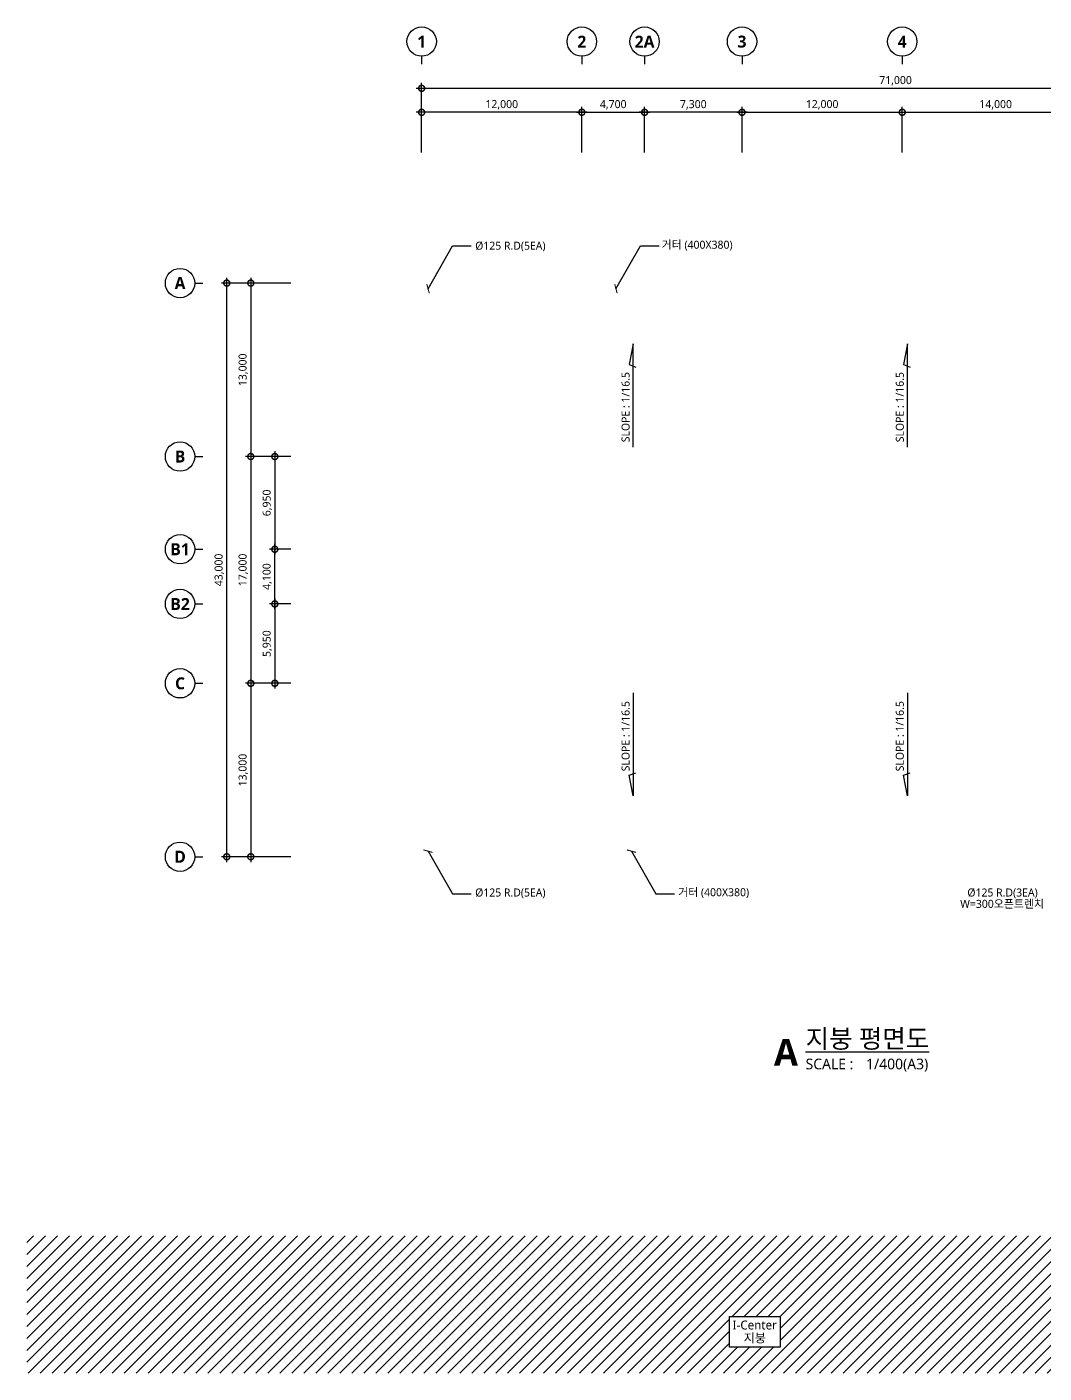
# Model space of a CAD drawing. Header units: millimetres. Extents: x -145104 to 501096, y 3876 to 113496.
# Drawn here: x 349126 to 425322, y 3876 to 104776 of the extents above; entities that cross this region are included whole.
import ezdxf
from ezdxf.enums import TextEntityAlignment as Align

# ---------------------------------------------------------------- set-up
doc = ezdxf.new("R2010")
doc.units = ezdxf.units.MM
doc.header["$LTSCALE"] = 200
doc.layers.get('DEFPOINTS').update_dxf_attribs({"color": 137})
for name, color, linetype in [('DIM', 7, 'Continuous'), ('HAT', 8, 'Continuous'), ('SYM', 6, 'Continuous'), ('SYM-BUB', 3, 'Continuous'), ('SYM-LEAD', 6, 'Continuous'), ('TEXT', 3, 'Continuous')]:
    doc.layers.add(name, color=color, linetype=linetype)
doc.styles.add('$0$스타일1', font='malgun.ttf')
doc.styles.add('맑은고딕B', font='malgunbd.ttf')
doc.styles.add('스타일1', font='malgun.ttf')
doc.dimstyles.new('CJA', dxfattribs={"dimscale": 300, "dimtxt": 2.7, "dimasz": 1, "dimexe": 2, "dimexo": 3, "dimgap": 1, "dimtad": 1, "dimdec": 0, "dimzin": 1, "dimdsep": 46, "dimlunit": 6, "dimtxsty": '$0$스타일1', "dimblk": 'CJDOT', "dimcen": 0.09, "dimdle": 1, "dimclrd": 256, "dimclre": 256, "dimclrt": 3, "dimadec": 0, "dimazin": 0, "dimtfac": 1, "dimtdec": 0, "dimtix": 1, "dimtmove": 2, "dimatfit": 3, "dimldrblk": 'CJDOT', "dimfxl": 1, "dimtolj": 1, "dimtzin": 1, "dimarcsym": 0})
doc.dimstyles.new('DIM-QD 1', dxfattribs={"dimtxt": 3, "dimasz": 1.5, "dimexe": 1, "dimexo": 0, "dimgap": 1, "dimtad": 1, "dimdec": 3, "dimdsep": 46, "dimlunit": 6, "dimtxsty": '$0$스타일1', "dimblk1": 'ARCHTICK', "dimblk2": 'ARCHTICK', "dimsah": 1, "dimcen": 0, "dimclrd": 256, "dimclre": 256, "dimclrt": 3, "dimazin": 2, "dimtfac": 1, "dimtdec": 3, "dimtix": 1, "dimtmove": 2, "dimatfit": 3, "dimldrblk": 'ARCHTICK', "dimfxl": 1, "dimtolj": 1, "dimtzin": 0, "dimarcsym": 0})

# ---------------------------------------------------------------- blocks, each defined once
blk = doc.blocks.new('_DotSmall')
at = {"color": 0, "linetype": 'ByBlock', "const_width": 0.5}
blk.add_lwpolyline([(-0.0625, 0, 1), (0.0625, 0, 1)], format="xyb", close=True, dxfattribs=at)
blk = doc.blocks.new('*D30')
at = {"layer": 'DEFPOINTS', "color": 0, "transparency": 16777216}
for p in [(364096, 85576), (369496, 85576), (369496, 42576)]:
    blk.add_point(p, dxfattribs=at)
at = {"layer": 'DIM', "color": 7, "lineweight": -2, "transparency": 16777216}
for p, q in [((364096, 42176), (364096, 85976)), ((368896, 85576), (363696, 85576)), ((368896, 42576), (363696, 42576))]:
    blk.add_line(p, q, dxfattribs=at)
at = {"layer": 'DIM', "color": 7, "lineweight": -2, "transparency": 16777216, "xscale": 900, "yscale": 900, "zscale": 900}
for p, rotation in [((364096, 85576), 90), ((364096, 42576), 270)]:
    blk.add_blockref('_DotSmall', p, dxfattribs=dict(at, rotation=rotation))
at = {"layer": 'DIM', "color": 3, "transparency": 16777216, "insert": (363536, 64076), "char_height": 600, "attachment_point": 5, "rotation": 90, "style": '$0$스타일1'}
blk.add_mtext('\\A1;43,000', dxfattribs=at)
blk = doc.blocks.new('CJDOT')
blk.add_line((-2, 0), (2, 0))
at = {"const_width": 0.5}
blk.add_lwpolyline([(-0.25, 0, 1), (0.25, 0, 1)], format="xyb", close=True, dxfattribs=at)
blk = doc.blocks.new('*D31')
at = {"layer": 'DEFPOINTS', "color": 0, "transparency": 16777216}
for p in [(369496, 85576), (365896, 72576), (369496, 72576)]:
    blk.add_point(p, dxfattribs=at)
at = {"layer": 'DIM', "color": 7, "lineweight": -2, "transparency": 16777216}
for p, q in [((365896, 85976), (365896, 72176)), ((368896, 85576), (365496, 85576)), ((368896, 72576), (365496, 72576))]:
    blk.add_line(p, q, dxfattribs=at)
at = {"layer": 'DIM', "color": 7, "lineweight": -2, "transparency": 16777216, "xscale": 900, "yscale": 900, "zscale": 900}
for p, rotation in [((365896, 85576), 90), ((365896, 72576), 270)]:
    blk.add_blockref('_DotSmall', p, dxfattribs=dict(at, rotation=rotation))
at = {"layer": 'DIM', "color": 3, "transparency": 16777216, "insert": (365334, 79076), "char_height": 600, "attachment_point": 5, "rotation": 90, "style": '$0$스타일1'}
blk.add_mtext('\\A1;13,000', dxfattribs=at)
blk = doc.blocks.new('*D32')
at = {"layer": 'DEFPOINTS', "color": 0, "transparency": 16777216}
for p in [(369496, 55576), (365896, 42576), (369496, 42576)]:
    blk.add_point(p, dxfattribs=at)
at = {"layer": 'DIM', "color": 7, "lineweight": -2, "transparency": 16777216}
for p, q in [((368896, 55576), (365496, 55576)), ((365896, 55976), (365896, 42176)), ((368896, 42576), (365496, 42576))]:
    blk.add_line(p, q, dxfattribs=at)
at = {"layer": 'DIM', "color": 7, "lineweight": -2, "transparency": 16777216, "xscale": 900, "yscale": 900, "zscale": 900}
for p, rotation in [((365896, 55576), 90), ((365896, 42576), 270)]:
    blk.add_blockref('_DotSmall', p, dxfattribs=dict(at, rotation=rotation))
at = {"layer": 'DIM', "color": 3, "transparency": 16777216, "insert": (365334, 49076), "char_height": 600, "attachment_point": 5, "rotation": 90, "style": '$0$스타일1'}
blk.add_mtext('\\A1;13,000', dxfattribs=at)
blk = doc.blocks.new('*D33')
at = {"layer": 'DEFPOINTS', "color": 0, "transparency": 16777216}
for p in [(449696, 100176), (378696, 94776), (449696, 94776)]:
    blk.add_point(p, dxfattribs=at)
at = {"layer": 'DIM', "color": 7, "lineweight": -2, "transparency": 16777216}
for p, q in [((378296, 100176), (450096, 100176)), ((378696, 95376), (378696, 100576)), ((449696, 95376), (449696, 100576))]:
    blk.add_line(p, q, dxfattribs=at)
at = {"layer": 'DIM', "color": 7, "lineweight": -2, "transparency": 16777216, "xscale": 900, "yscale": 900, "zscale": 900, "rotation": 180}
blk.add_blockref('_DotSmall', (378696, 100176), dxfattribs=at)
at = {"layer": 'DIM', "color": 7, "lineweight": -2, "transparency": 16777216, "xscale": 900, "yscale": 900, "zscale": 900}
blk.add_blockref('_DotSmall', (449696, 100176), dxfattribs=at)
at = {"layer": 'DIM', "color": 3, "transparency": 16777216, "insert": (414196, 100738), "char_height": 600, "attachment_point": 5, "style": '스타일1'}
blk.add_mtext('\\A1;71,000', dxfattribs=at)
blk = doc.blocks.new('NEW_BUB')
at = {"layer": 'SYM-BUB', "color": 6}
blk.add_line((0, 3), (0, 0), dxfattribs=at)
blk.add_circle((0, 8.5), 5.5, dxfattribs=at)
at = {"layer": 'SYM-BUB', "color": 3, "style": '맑은고딕B'}
blk.add_attdef('X', text='', height=4.5, dxfattribs=at).set_placement((0, 8.5), align=Align.MIDDLE)
blk = doc.blocks.new('dwgtitle')
at = {"layer": 'SYM', "color": 3, "style": '스타일1'}
blk.add_text('SCALE :', height=4, dxfattribs=at).set_placement((12.25, -1.4))
for tag, p, height in [('%%UTITLE', (12.25, 6.59), 7), ('1/100', (34.89, -1.4), 4)]:
    blk.add_attdef(tag, p, '', height=height, dxfattribs=at)
at = {"layer": 'SYM', "color": 6, "style": '맑은고딕B'}
blk.add_attdef('A', text='', height=10, dxfattribs=at).set_placement((4.89, 5), align=Align.MIDDLE)
blk = doc.blocks.new('SLOPE1')
at = {"layer": 'SYM', "color": 6}
blk.add_lwpolyline([(17.46, 0), (-21.25, 0), (-13.49, 1.5), (-12.55, -1)], dxfattribs=at)
at = {"layer": 'SYM', "color": 3, "style": '스타일1'}
blk.add_attdef('SLOPE:1/100', (-11.99, 1.33), '', height=3, dxfattribs=at)
blk = doc.blocks.new('_ARCHTICK')
at = {"color": 0, "linetype": 'ByBlock', "const_width": 0.15}
blk.add_lwpolyline([(-0.5, -0.5), (0.5, 0.5)], dxfattribs=at)
blk = doc.blocks.new('*D153')
at = {"layer": 'DEFPOINTS', "color": 0, "transparency": 16777216}
for p in [(369496, 61526), (367696, 55576), (369496, 55576)]:
    blk.add_point(p, dxfattribs=at)
at = {"layer": 'DIM', "color": 7, "lineweight": -2, "transparency": 16777216}
for p, q in [((367696, 61926), (367696, 55176)), ((368896, 61526), (367296, 61526)), ((368896, 55576), (367296, 55576))]:
    blk.add_line(p, q, dxfattribs=at)
at = {"layer": 'DIM', "color": 7, "lineweight": -2, "transparency": 16777216, "xscale": 900, "yscale": 900, "zscale": 900}
for p, rotation in [((367696, 61526), 90), ((367696, 55576), 270)]:
    blk.add_blockref('_DotSmall', p, dxfattribs=dict(at, rotation=rotation))
at = {"layer": 'DIM', "color": 3, "transparency": 16777216, "insert": (367136, 58551), "char_height": 600, "attachment_point": 5, "rotation": 90, "style": '$0$스타일1'}
blk.add_mtext('\\A1;5,950', dxfattribs=at)
blk = doc.blocks.new('*D154')
at = {"layer": 'DEFPOINTS', "color": 0, "transparency": 16777216}
for p in [(428696, 98376), (414696, 94776), (428696, 94776)]:
    blk.add_point(p, dxfattribs=at)
at = {"layer": 'DIM', "color": 7, "lineweight": -2, "transparency": 16777216}
for p, q in [((414296, 98376), (429096, 98376)), ((414696, 95376), (414696, 98776)), ((428696, 95376), (428696, 98776))]:
    blk.add_line(p, q, dxfattribs=at)
at = {"layer": 'DIM', "color": 7, "lineweight": -2, "transparency": 16777216, "xscale": 900, "yscale": 900, "zscale": 900, "rotation": 180}
blk.add_blockref('_DotSmall', (414696, 98376), dxfattribs=at)
at = {"layer": 'DIM', "color": 7, "lineweight": -2, "transparency": 16777216, "xscale": 900, "yscale": 900, "zscale": 900}
blk.add_blockref('_DotSmall', (428696, 98376), dxfattribs=at)
at = {"layer": 'DIM', "color": 3, "transparency": 16777216, "insert": (421696, 98938), "char_height": 600, "attachment_point": 5, "style": '스타일1'}
blk.add_mtext('\\A1;14,000', dxfattribs=at)
blk = doc.blocks.new('*D155')
at = {"layer": 'DEFPOINTS', "color": 0, "transparency": 16777216}
for p in [(414696, 98376), (402696, 94776), (414696, 94776)]:
    blk.add_point(p, dxfattribs=at)
at = {"layer": 'DIM', "color": 7, "lineweight": -2, "transparency": 16777216}
for p, q in [((402296, 98376), (415096, 98376)), ((402696, 95376), (402696, 98776)), ((414696, 95376), (414696, 98776))]:
    blk.add_line(p, q, dxfattribs=at)
at = {"layer": 'DIM', "color": 7, "lineweight": -2, "transparency": 16777216, "xscale": 900, "yscale": 900, "zscale": 900, "rotation": 180}
blk.add_blockref('_DotSmall', (402696, 98376), dxfattribs=at)
at = {"layer": 'DIM', "color": 7, "lineweight": -2, "transparency": 16777216, "xscale": 900, "yscale": 900, "zscale": 900}
blk.add_blockref('_DotSmall', (414696, 98376), dxfattribs=at)
at = {"layer": 'DIM', "color": 3, "transparency": 16777216, "insert": (408696, 98938), "char_height": 600, "attachment_point": 5, "style": '스타일1'}
blk.add_mtext('\\A1;12,000', dxfattribs=at)
blk = doc.blocks.new('*D156')
at = {"layer": 'DEFPOINTS', "color": 0, "transparency": 16777216}
for p in [(395396, 98376), (390696, 94776), (395396, 94776)]:
    blk.add_point(p, dxfattribs=at)
at = {"layer": 'DIM', "color": 7, "lineweight": -2, "transparency": 16777216}
for p, q in [((390296, 98376), (395796, 98376)), ((390696, 95376), (390696, 98776)), ((395396, 95376), (395396, 98776))]:
    blk.add_line(p, q, dxfattribs=at)
at = {"layer": 'DIM', "color": 7, "lineweight": -2, "transparency": 16777216, "xscale": 900, "yscale": 900, "zscale": 900, "rotation": 180}
blk.add_blockref('_DotSmall', (390696, 98376), dxfattribs=at)
at = {"layer": 'DIM', "color": 7, "lineweight": -2, "transparency": 16777216, "xscale": 900, "yscale": 900, "zscale": 900}
blk.add_blockref('_DotSmall', (395396, 98376), dxfattribs=at)
at = {"layer": 'DIM', "color": 3, "transparency": 16777216, "insert": (393046, 98937), "char_height": 600, "attachment_point": 5, "style": '스타일1'}
blk.add_mtext('\\A1;4,700', dxfattribs=at)
blk = doc.blocks.new('*D157')
at = {"layer": 'DEFPOINTS', "color": 0, "transparency": 16777216}
for p in [(367696, 65626), (369496, 65626), (369496, 61526)]:
    blk.add_point(p, dxfattribs=at)
at = {"layer": 'DIM', "color": 7, "lineweight": -2, "transparency": 16777216}
for p, q in [((368896, 65626), (367296, 65626)), ((367696, 61126), (367696, 66026)), ((368896, 61526), (367296, 61526))]:
    blk.add_line(p, q, dxfattribs=at)
at = {"layer": 'DIM', "color": 7, "lineweight": -2, "transparency": 16777216, "xscale": 900, "yscale": 900, "zscale": 900}
for p, rotation in [((367696, 65626), 90), ((367696, 61526), 270)]:
    blk.add_blockref('_DotSmall', p, dxfattribs=dict(at, rotation=rotation))
at = {"layer": 'DIM', "color": 3, "transparency": 16777216, "insert": (367134, 63576), "char_height": 600, "attachment_point": 5, "rotation": 90, "style": '$0$스타일1'}
blk.add_mtext('\\A1;4,100', dxfattribs=at)
blk = doc.blocks.new('*D158')
at = {"layer": 'DEFPOINTS', "color": 0, "transparency": 16777216}
for p in [(369496, 72576), (367696, 65626), (369496, 65626)]:
    blk.add_point(p, dxfattribs=at)
at = {"layer": 'DIM', "color": 7, "lineweight": -2, "transparency": 16777216}
for p, q in [((367696, 72976), (367696, 65226)), ((368896, 72576), (367296, 72576)), ((368896, 65626), (367296, 65626))]:
    blk.add_line(p, q, dxfattribs=at)
at = {"layer": 'DIM', "color": 7, "lineweight": -2, "transparency": 16777216, "xscale": 900, "yscale": 900, "zscale": 900}
for p, rotation in [((367696, 72576), 90), ((367696, 65626), 270)]:
    blk.add_blockref('_DotSmall', p, dxfattribs=dict(at, rotation=rotation))
at = {"layer": 'DIM', "color": 3, "transparency": 16777216, "insert": (367136, 69101), "char_height": 600, "attachment_point": 5, "rotation": 90, "style": '$0$스타일1'}
blk.add_mtext('\\A1;6,950', dxfattribs=at)
blk = doc.blocks.new('*D159')
at = {"layer": 'DEFPOINTS', "color": 0, "transparency": 16777216}
for p in [(395396, 98376), (395396, 94776), (402696, 94776)]:
    blk.add_point(p, dxfattribs=at)
at = {"layer": 'DIM', "color": 7, "lineweight": -2, "transparency": 16777216}
for p, q in [((403096, 98376), (394996, 98376)), ((395396, 95376), (395396, 98776)), ((402696, 95376), (402696, 98776))]:
    blk.add_line(p, q, dxfattribs=at)
at = {"layer": 'DIM', "color": 7, "lineweight": -2, "transparency": 16777216, "xscale": 900, "yscale": 900, "zscale": 900, "rotation": 180}
blk.add_blockref('_DotSmall', (395396, 98376), dxfattribs=at)
at = {"layer": 'DIM', "color": 7, "lineweight": -2, "transparency": 16777216, "xscale": 900, "yscale": 900, "zscale": 900}
blk.add_blockref('_DotSmall', (402696, 98376), dxfattribs=at)
at = {"layer": 'DIM', "color": 3, "transparency": 16777216, "insert": (399046, 98937), "char_height": 600, "attachment_point": 5, "style": '스타일1'}
blk.add_mtext('\\A1;7,300', dxfattribs=at)
blk = doc.blocks.new('*D177')
at = {"layer": 'DEFPOINTS', "color": 0, "transparency": 16777216}
for p in [(378696, 98376), (378696, 94776), (390696, 94776)]:
    blk.add_point(p, dxfattribs=at)
at = {"layer": 'DIM', "color": 7, "lineweight": -2, "transparency": 16777216}
for p, q in [((391096, 98376), (378296, 98376)), ((378696, 95376), (378696, 98776)), ((390696, 95376), (390696, 98776))]:
    blk.add_line(p, q, dxfattribs=at)
at = {"layer": 'DIM', "color": 7, "lineweight": -2, "transparency": 16777216, "xscale": 900, "yscale": 900, "zscale": 900, "rotation": 180}
blk.add_blockref('_DotSmall', (378696, 98376), dxfattribs=at)
at = {"layer": 'DIM', "color": 7, "lineweight": -2, "transparency": 16777216, "xscale": 900, "yscale": 900, "zscale": 900}
blk.add_blockref('_DotSmall', (390696, 98376), dxfattribs=at)
at = {"layer": 'DIM', "color": 3, "transparency": 16777216, "insert": (384696, 98938), "char_height": 600, "attachment_point": 5, "style": '스타일1'}
blk.add_mtext('\\A1;12,000', dxfattribs=at)
blk = doc.blocks.new('*D188')
at = {"layer": 'DEFPOINTS', "color": 0, "transparency": 16777216}
for p in [(369496, 72576), (365896, 55576), (369496, 55576)]:
    blk.add_point(p, dxfattribs=at)
at = {"layer": 'DIM', "color": 7, "lineweight": -2, "transparency": 16777216}
for p, q in [((365896, 72976), (365896, 55176)), ((368896, 72576), (365496, 72576)), ((368896, 55576), (365496, 55576))]:
    blk.add_line(p, q, dxfattribs=at)
at = {"layer": 'DIM', "color": 7, "lineweight": -2, "transparency": 16777216, "xscale": 900, "yscale": 900, "zscale": 900}
for p, rotation in [((365896, 72576), 90), ((365896, 55576), 270)]:
    blk.add_blockref('_DotSmall', p, dxfattribs=dict(at, rotation=rotation))
at = {"layer": 'DIM', "color": 3, "transparency": 16777216, "insert": (365334, 64076), "char_height": 600, "attachment_point": 5, "rotation": 90, "style": '$0$스타일1'}
blk.add_mtext('\\A1;17,000', dxfattribs=at)

msp = doc.modelspace()

# ---------------------------------------------------------------- hatches: boundary and pattern name
at = {"layer": 'HAT'}
h = msp.add_hatch(dxfattribs=at)
h.set_pattern_fill('ANSI31', color=256, scale=200)
h.set_pattern_definition([(45, (337196.06, 118476.2), (-449.0128, 449.0128), [])])
h.paths.add_polyline_path([(450166.1, 14166.2), (349126.1, 14166.2), (349126.1, 3876.2), (450166.1, 3876.2)])

# ---------------------------------------------------------------- block references
at = {"layer": 'SYM'}
ref = msp.add_blockref('SLOPE1', (394537.8, 76771.6), dxfattribs=dict(at, xscale=-200.0000000000001, yscale=200.0000000000001, zscale=200.0000000000001, rotation=90))
ref.add_attrib('SLOPE:1/100', 'SLOPE : 1/16.5', (394272.8, 73648.5), dxfattribs={"color": 3, "height": 600, "rotation": 90, "style": '스타일1'})
ref = msp.add_blockref('SLOPE1', (415080.5, 76771.6), dxfattribs=dict(at, xscale=-200.0000000000001, yscale=200.0000000000001, zscale=200.0000000000001, rotation=90))
ref.add_attrib('SLOPE:1/100', 'SLOPE : 1/16.5', (414815.4, 73648.5), dxfattribs={"color": 3, "height": 600, "rotation": 90, "style": '스타일1'})
at = {"layer": 'SYM', "xscale": 200.0000000000001, "yscale": 200.0000000000001, "zscale": 200.0000000000001, "rotation": 90}
for p in [(394537.8, 51380.8), (415080.5, 51380.8)]:
    msp.add_blockref('SLOPE1', p, dxfattribs=at).add_auto_attribs({'SLOPE:1/100': 'SLOPE : 1/16.5'})
at = {"layer": 'SYM', "xscale": 200.0000000000001, "yscale": 200.0000000000001, "zscale": 200.0000000000001}
msp.add_blockref('dwgtitle', (405009.9, 26923.5), dxfattribs=at).add_auto_attribs({'%%UTITLE': '%%u지붕 평면도', '1/100': '1/400(A3)', 'A': 'A'})
at = {"layer": 'SYM-BUB', "xscale": 200.0000000000001, "yscale": 200.0000000000001, "zscale": 200.0000000000001}
for p, values in [((378696.1, 101976.2), {'X': '1'}), ((390696.1, 101976.2), {'X': '2'}), ((395396.1, 101976.2), {'X': '2A'}), ((402696.1, 101976.2), {'X': '3'}), ((414696.1, 101976.2), {'X': '4'})]:
    msp.add_blockref('NEW_BUB', p, dxfattribs=at).add_auto_attribs(values)
at = {"layer": 'SYM-BUB'}
ref = msp.add_blockref('NEW_BUB', (362296.1, 85576.2), dxfattribs=dict(at, xscale=200.0000000000001, yscale=200.0000000000001, zscale=200.0000000000001, rotation=90))
ref.add_attrib('X', 'A', dxfattribs={"color": 3, "height": 900, "style": '맑은고딕B'}).set_placement((360596.1, 85576.2), align=Align.MIDDLE)
ref = msp.add_blockref('NEW_BUB', (362296.1, 72576.2), dxfattribs=dict(at, xscale=200.0000000000001, yscale=200.0000000000001, zscale=200.0000000000001, rotation=90))
ref.add_attrib('X', 'B', dxfattribs={"color": 3, "height": 900, "style": '맑은고딕B'}).set_placement((360596.1, 72576.2), align=Align.MIDDLE)
ref = msp.add_blockref('NEW_BUB', (362296.1, 65626.2), dxfattribs=dict(at, xscale=200.0000000000001, yscale=200.0000000000001, zscale=200.0000000000001, rotation=90))
ref.add_attrib('X', 'B1', dxfattribs={"color": 3, "height": 900, "style": '맑은고딕B'}).set_placement((360596.1, 65626.2), align=Align.MIDDLE)
ref = msp.add_blockref('NEW_BUB', (362296.1, 61526.2), dxfattribs=dict(at, xscale=200.0000000000001, yscale=200.0000000000001, zscale=200.0000000000001, rotation=90))
ref.add_attrib('X', 'B2', dxfattribs={"color": 3, "height": 900, "style": '맑은고딕B'}).set_placement((360596.1, 61526.2), align=Align.MIDDLE)
ref = msp.add_blockref('NEW_BUB', (362296.1, 55576.2), dxfattribs=dict(at, xscale=200.0000000000001, yscale=200.0000000000001, zscale=200.0000000000001, rotation=90))
ref.add_attrib('X', 'C', dxfattribs={"color": 3, "height": 900, "style": '맑은고딕B'}).set_placement((360596.1, 55576.2), align=Align.MIDDLE)
ref = msp.add_blockref('NEW_BUB', (362296.1, 42576.2), dxfattribs=dict(at, xscale=200.0000000000001, yscale=200.0000000000001, zscale=200.0000000000001, rotation=90))
ref.add_attrib('X', 'D', dxfattribs={"color": 3, "height": 900, "style": '맑은고딕B'}).set_placement((360596.1, 42576.2), align=Align.MIDDLE)

# ---------------------------------------------------------------- texts
at = {"layer": 'TEXT', "color": 3, "style": '스타일1'}
for s, p in [('거터 (400X380)', (396671.8, 88150.8)), ('%%C125 R.D(5EA)', (382705.8, 88078.1)), ('%%C125 R.D(5EA)', (382705.8, 39597.4)), ('거터 (400X380)', (397910.8, 39616.8)), ('W=300오픈트렌치', (419039.5, 38746.8)), ('%%C125 R.D(3EA)', (419577.2, 39597.4))]:
    msp.add_text(s, height=600, dxfattribs=at).set_placement(p)

# ---------------------------------------------------------------- dimensions: what is measured, and where the dimension line sits
at = {"layer": 'DIM'}
dim = msp.add_linear_dim(base=(449696.1, 100176.2), p1=(378696.1, 94776.2), p2=(449696.1, 94776.2), angle=180, dimstyle='CJA', override={"dimscale": 200, "dimtxt": 3, "dimasz": 4.5, "dimtxsty": '스타일1', "dimblk1": 'DotSmall', "dimblk2": 'DotSmall', "dimsah": 1, "dimdle": 2, "dimclrd": 7, "dimclre": 7}, dxfattribs=at)
dim.commit()
dim.dimension.update_dxf_attribs({"geometry": '*D33', "text_midpoint": (414196.1, 100738.1), "dimtype": 160})
for base, p1, p2, angle, override, picture, middle in [((378696.1, 98376.2), (390696.1, 94776.2), (378696.1, 94776.2), 180, {"dimscale": 200, "dimtxt": 3, "dimasz": 4.5, "dimtxsty": '스타일1', "dimblk1": 'DotSmall', "dimblk2": 'DotSmall', "dimsah": 1, "dimdle": 2, "dimclrd": 7, "dimclre": 7}, '*D177', (384696.1, 98938.1)), ((395396.1, 98376.2), (402696.1, 94776.2), (395396.1, 94776.2), 180, {"dimscale": 200, "dimtxt": 3, "dimasz": 4.5, "dimtxsty": '스타일1', "dimblk1": 'DotSmall', "dimblk2": 'DotSmall', "dimsah": 1, "dimdle": 2, "dimclrd": 7, "dimclre": 7}, '*D159', (399046.1, 98936.5)), ((364096.1, 85576.2), (369496.1, 42576.2), (369496.1, 85576.2), 270, {"dimscale": 200, "dimtxt": 3, "dimasz": 4.5, "dimblk1": 'DotSmall', "dimblk2": 'DotSmall', "dimsah": 1, "dimdle": 2, "dimclrd": 7, "dimclre": 7}, '*D30', (363535.7, 64076.2)), ((365896.1, 72576.2), (369496.1, 85576.2), (369496.1, 72576.2), 90, {"dimscale": 200, "dimtxt": 3, "dimasz": 4.5, "dimblk1": 'DotSmall', "dimblk2": 'DotSmall', "dimsah": 1, "dimdle": 2, "dimclrd": 7, "dimclre": 7}, '*D31', (365334.1, 79076.2)), ((365896.1, 55576.2), (369496.1, 72576.2), (369496.1, 55576.2), 90, {"dimscale": 200, "dimtxt": 3, "dimasz": 4.5, "dimblk1": 'DotSmall', "dimblk2": 'DotSmall', "dimsah": 1, "dimdle": 2, "dimclrd": 7, "dimclre": 7}, '*D188', (365334.1, 64076.2)), ((367696.1, 65626.2), (369496.1, 72576.2), (369496.1, 65626.2), 270, {"dimscale": 200, "dimtxt": 3, "dimasz": 4.5, "dimblk1": 'DotSmall', "dimblk2": 'DotSmall', "dimsah": 1, "dimdle": 2, "dimclrd": 7, "dimclre": 7}, '*D158', (367135.7, 69101.2)), ((367696.1, 65626.2), (369496.1, 61526.2), (369496.1, 65626.2), 90, {"dimscale": 200, "dimtxt": 3, "dimasz": 4.5, "dimblk1": 'DotSmall', "dimblk2": 'DotSmall', "dimsah": 1, "dimdle": 2, "dimclrd": 7, "dimclre": 7}, '*D157', (367134.1, 63576.2)), ((367696.1, 55576.2), (369496.1, 61526.2), (369496.1, 55576.2), 270, {"dimscale": 200, "dimtxt": 3, "dimasz": 4.5, "dimblk1": 'DotSmall', "dimblk2": 'DotSmall', "dimsah": 1, "dimdle": 2, "dimclrd": 7, "dimclre": 7}, '*D153', (367135.7, 58551.2)), ((365896.1, 42576.2), (369496.1, 55576.2), (369496.1, 42576.2), 270, {"dimscale": 200, "dimtxt": 3, "dimasz": 4.5, "dimblk1": 'DotSmall', "dimblk2": 'DotSmall', "dimsah": 1, "dimdle": 2, "dimclrd": 7, "dimclre": 7}, '*D32', (365334.1, 49076.2))]:
    dim = msp.add_linear_dim(base=base, p1=p1, p2=p2, angle=angle, dimstyle='CJA', override=override, dxfattribs=at)
    dim.commit()
    dim.dimension.update_dxf_attribs({"geometry": picture, "text_midpoint": middle})
for base, p1, p2, picture, middle in [((395396.1, 98376.2), (390696.1, 94776.2), (395396.1, 94776.2), '*D156', (393046.1, 98936.5)), ((414696.1, 98376.2), (402696.1, 94776.2), (414696.1, 94776.2), '*D155', (408696.1, 98938.1)), ((428696.1, 98376.2), (414696.1, 94776.2), (428696.1, 94776.2), '*D154', (421696.1, 98938.1))]:
    dim = msp.add_linear_dim(base=base, p1=p1, p2=p2, dimstyle='CJA', override={"dimscale": 200, "dimtxt": 3, "dimasz": 4.5, "dimtxsty": '스타일1', "dimblk1": 'DotSmall', "dimblk2": 'DotSmall', "dimsah": 1, "dimdle": 2, "dimclrd": 7, "dimclre": 7}, dxfattribs=at)
    dim.commit()
    dim.dimension.update_dxf_attribs({"geometry": picture, "text_midpoint": middle})

# ---------------------------------------------------------------- leaders
at = {"layer": 'SYM-LEAD'}
for points in [[(379172.9, 85154.8), (381005.8, 88364.6), (382405.8, 88364.6)], [(393248.3, 85154.8), (395081.1, 88364.6), (396481.1, 88364.6)], [(379172.9, 42997.6), (381005.8, 39787.8), (382405.8, 39787.8)], [(394408.8, 42997.6), (396241.6, 39787.8), (397641.6, 39787.8)]]:
    msp.add_leader(points, dimstyle='DIM-QD 1', override={"dimscale": 200, "dimasz": 2.5, "dimtad": 0, "dimclrd": 6}, dxfattribs=at)

# ---------------------------------------------------------------- next in the draw order: wipeouts: each hides what was drawn before it
msp.add_wipeout([(401751.3, 8126.1), (401751.3, 5814.8), (405553.6, 5814.8), (405553.6, 8126.1)])

# ---------------------------------------------------------------- next in the draw order: linework, layer by layer
msp.add_lwpolyline([(401751.3, 8126.1), (405553.6, 8126.1), (405553.6, 5814.8), (401751.3, 5814.8)], close=True)

# ---------------------------------------------------------------- next in the draw order: texts
at = {"layer": 'TEXT', "style": '스타일1'}
for s, p in [('I-Center', (403651.2, 7479)), ('지붕', (403651.2, 6508.1))]:
    msp.add_text(s, height=666.67, dxfattribs=at).set_placement(p, align=Align.MIDDLE_CENTER)

doc.saveas('drawing.dxf')
